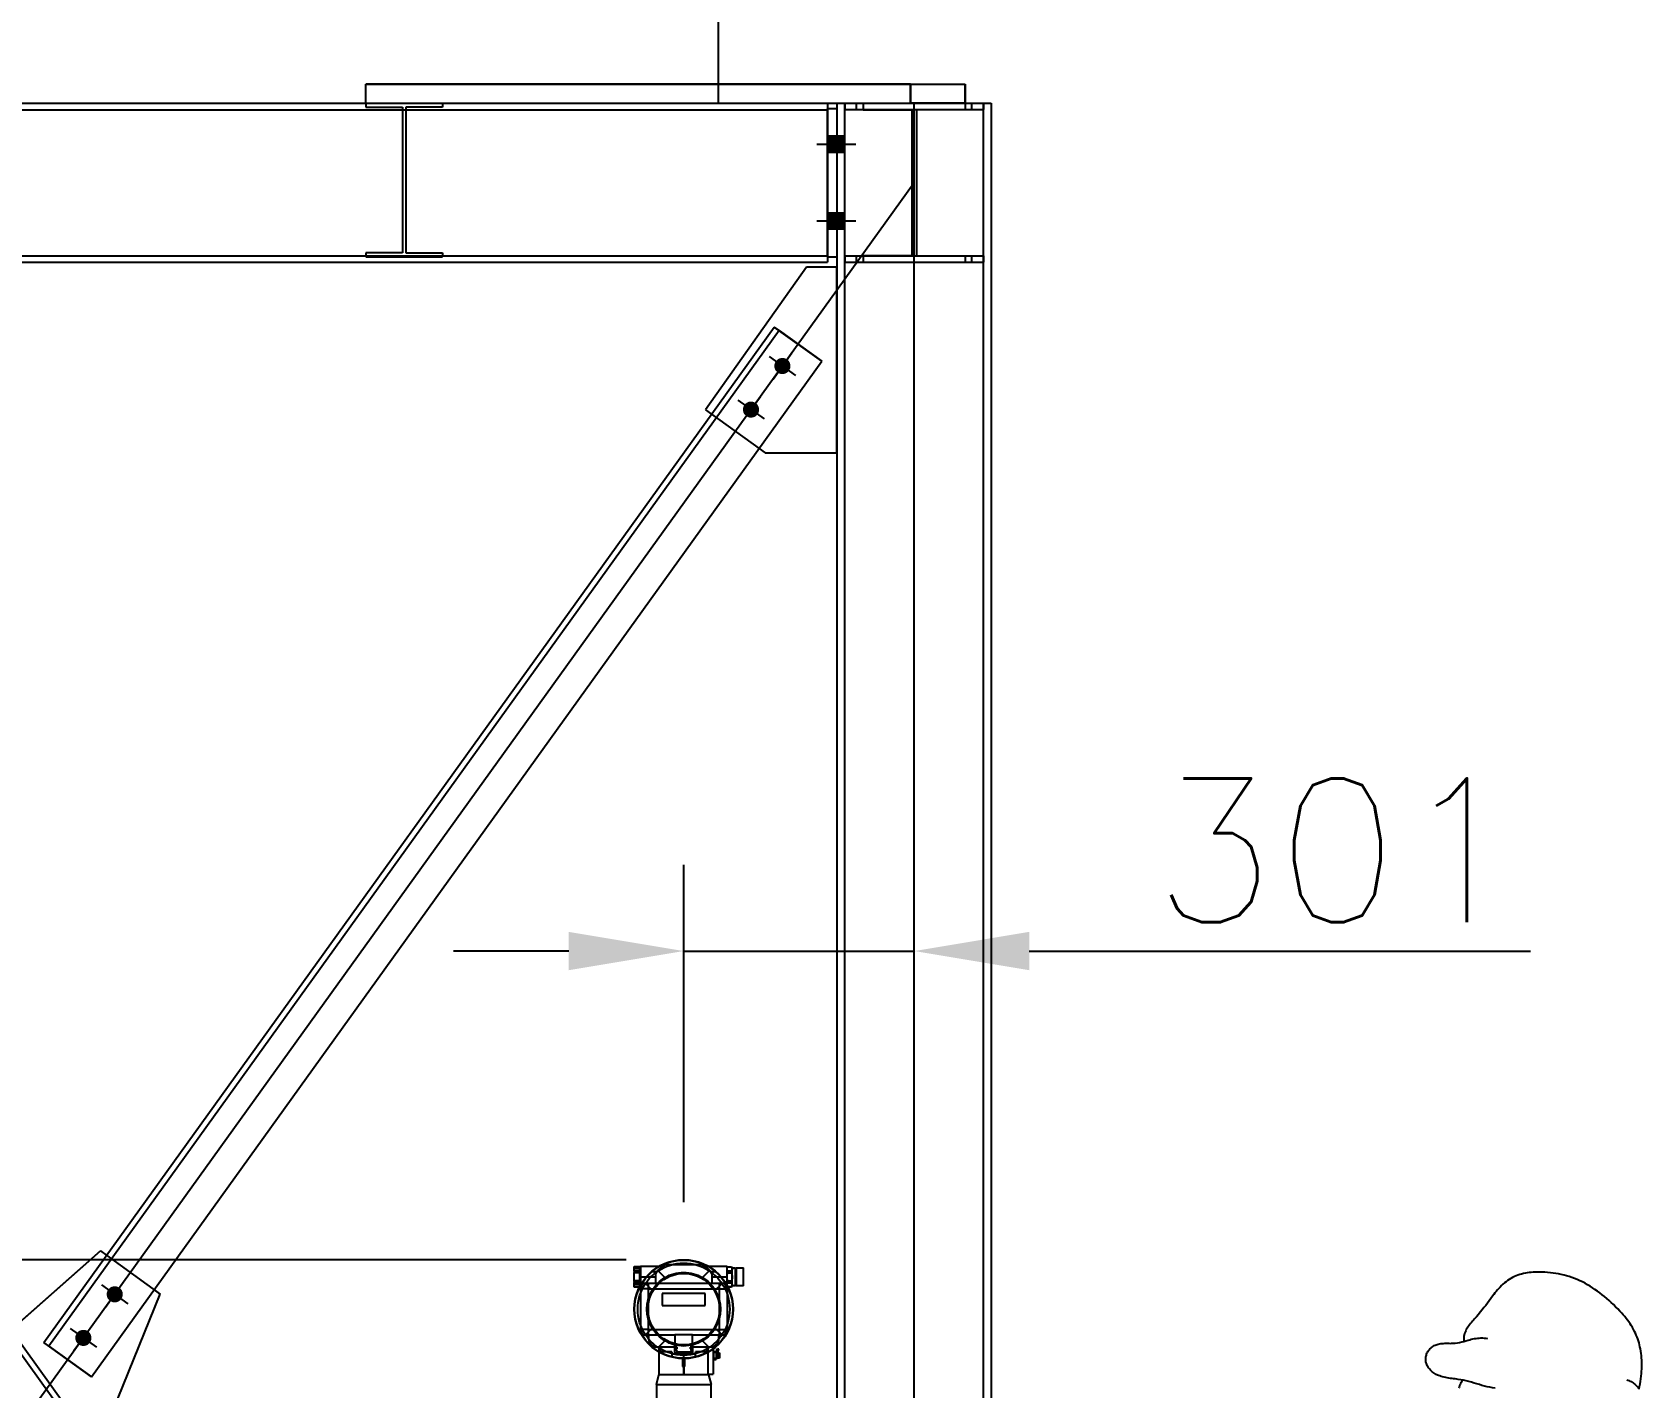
# Model space of a CAD drawing. Header units: metres. Extents: x 0 to 63075, y 0 to 44550.
# Drawn here: x 36301 to 38399, y 17561 to 19328 of the extents above; entities that cross this region are included whole.
import ezdxf

# ---------------------------------------------------------------- set-up
doc = ezdxf.new("R2010")
doc.units = ezdxf.units.M
doc.header["$LTSCALE"] = 75
doc.linetypes.add('HIDDEN2', pattern=[4.7625, 3.175, -1.5875])
doc.layers.add('AM_1', color=7, linetype='Continuous', lineweight=25)
for name, color, linetype in [('SDM', 7, 'Continuous'), ('SL1', 8, 'Continuous'), ('SL4', 4, 'Continuous'), ('ST1', 7, 'HIDDEN2')]:
    doc.layers.add(name, color=color, linetype=linetype)
doc.styles.add('ROMANS', font='ROMANS.SHX')
doc.dimstyles.new('75___1-75', dxfattribs={"dimscale": 75, "dimtxt": 2.5, "dimasz": 2, "dimexe": 1.5, "dimexo": 1, "dimgap": 0.5, "dimtad": 1, "dimdec": 0, "dimzin": 12, "dimtxsty": 'ROMANS', "dimcen": 0, "dimclrd": 256, "dimclre": 256, "dimclrt": 3, "dimazin": 3, "dimtfac": 1, "dimtdec": 0, "dimtmove": 0, "dimatfit": 0, "dimfxl": 1, "dimlwd": -1, "dimlwe": -1, "dimarcsym": 0})

# ---------------------------------------------------------------- blocks, each defined once
blk = doc.blocks.new('A$C916a30d5')
at = {"layer": 'SL1'}
for points in [[(2387, 8391), (2399.5, 8391), (2399.5, 8412), (2387, 8412)], [(2399.5, 8391), (2409.7, 8391), (2409.7, 8412), (2399.5, 8412)], [(2387, 8291), (2399.5, 8291), (2399.5, 8312), (2387, 8312)], [(2399.5, 8291), (2409.7, 8291), (2409.7, 8312), (2399.5, 8312)], [(2337.2, 8107.4), (2337.7, 8108.3), (2338.1, 8109.2), (2338.4, 8110.2), (2338.5, 8111.2), (2338.6, 8112.3), (2338.6, 8113.3), (2338.5, 8114.3), (2338.3, 8115.3), (2338, 8116.3), (2337.6, 8117.3), (2337.1, 8118.2), (2336.5, 8119), (2335.8, 8119.8), (2335.1, 8120.5), (2334.3, 8121.2), (2333.4, 8121.7), (2332.5, 8122.2), (2331.5, 8122.6), (2330.5, 8122.9), (2329.5, 8123), (2328.5, 8123.1), (2327.5, 8123.1), (2326.4, 8123), (2325.4, 8122.8), (2324.5, 8122.5), (2323.5, 8122.1), (2322.6, 8121.6), (2321.8, 8121), (2321, 8120.3), (2320.3, 8119.6), (2319.6, 8118.8), (2319, 8117.9), (2318.6, 8117), (2318.2, 8116), (2317.9, 8115), (2317.7, 8114), (2317.6, 8113), (2317.7, 8112), (2317.8, 8110.9), (2318, 8109.9), (2318.3, 8109), (2318.7, 8108), (2319.2, 8107.1), (2319.8, 8106.3), (2320.5, 8105.5), (2321.2, 8104.8), (2322, 8104.1), (2322.9, 8103.6), (2323.8, 8103.1), (2324.7, 8102.7), (2325.7, 8102.4), (2326.7, 8102.2), (2327.8, 8102.1), (2328.8, 8102.2), (2329.8, 8102.3), (2330.8, 8102.5), (2331.8, 8102.8), (2332.8, 8103.2), (2333.7, 8103.7), (2334.5, 8104.3), (2335.3, 8105), (2336, 8105.7), (2336.7, 8106.5)], [(2296.3, 8050.6), (2296.8, 8051.5), (2297.2, 8052.4), (2297.5, 8053.4), (2297.7, 8054.4), (2297.7, 8055.5), (2297.7, 8056.5), (2297.6, 8057.5), (2297.4, 8058.5), (2297.1, 8059.5), (2296.7, 8060.4), (2296.2, 8061.3), (2295.6, 8062.2), (2294.9, 8063), (2294.2, 8063.7), (2293.4, 8064.3), (2292.5, 8064.9), (2291.6, 8065.4), (2290.6, 8065.8), (2289.7, 8066), (2288.6, 8066.2), (2287.6, 8066.3), (2286.6, 8066.3), (2285.6, 8066.2), (2284.5, 8066), (2283.6, 8065.7), (2282.6, 8065.2), (2281.7, 8064.7), (2280.9, 8064.2), (2280.1, 8063.5), (2279.4, 8062.8), (2278.7, 8062), (2278.2, 8061.1), (2277.7, 8060.2), (2277.3, 8059.2), (2277, 8058.2), (2276.8, 8057.2), (2276.8, 8056.2), (2276.8, 8055.2), (2276.9, 8054.1), (2277.1, 8053.1), (2277.4, 8052.1), (2277.8, 8051.2), (2278.3, 8050.3), (2278.9, 8049.4), (2279.6, 8048.7), (2280.3, 8047.9), (2281.1, 8047.3), (2282, 8046.7), (2282.9, 8046.3), (2283.9, 8045.9), (2284.8, 8045.6), (2285.9, 8045.4), (2286.9, 8045.3), (2287.9, 8045.3), (2288.9, 8045.5), (2289.9, 8045.7), (2290.9, 8046), (2291.9, 8046.4), (2292.8, 8046.9), (2293.6, 8047.5), (2294.4, 8048.1), (2295.1, 8048.9), (2295.8, 8049.7)], [(1448.6, 6908.1), (1448.1, 6907.2), (1447.7, 6906.3), (1447.4, 6905.3), (1447.2, 6904.3), (1447.2, 6903.2), (1447.2, 6902.2), (1447.3, 6901.2), (1447.5, 6900.2), (1447.8, 6899.2), (1448.2, 6898.2), (1448.7, 6897.3), (1449.3, 6896.5), (1450, 6895.7), (1450.7, 6895), (1451.5, 6894.3), (1452.4, 6893.8), (1453.3, 6893.3), (1454.3, 6892.9), (1455.2, 6892.6), (1456.3, 6892.5), (1457.3, 6892.4), (1458.3, 6892.4), (1459.3, 6892.5), (1460.4, 6892.7), (1461.3, 6893), (1462.3, 6893.4), (1463.2, 6893.9), (1464, 6894.5), (1464.8, 6895.2), (1465.5, 6895.9), (1466.2, 6896.7), (1466.7, 6897.6), (1467.2, 6898.5), (1467.6, 6899.5), (1467.9, 6900.5), (1468.1, 6901.5), (1468.1, 6902.5), (1468.1, 6903.5), (1468, 6904.6), (1467.8, 6905.6), (1467.5, 6906.5), (1467.1, 6907.5), (1466.6, 6908.4), (1466, 6909.2), (1465.3, 6910), (1464.6, 6910.7), (1463.8, 6911.4), (1462.9, 6911.9), (1462, 6912.4), (1461, 6912.8), (1460.1, 6913.1), (1459, 6913.3), (1458, 6913.4), (1457, 6913.3), (1456, 6913.2), (1455, 6913), (1454, 6912.7), (1453, 6912.3), (1452.1, 6911.8), (1451.3, 6911.2), (1450.5, 6910.5), (1449.8, 6909.8), (1449.1, 6909)], [(1407.7, 6851.3), (1407.2, 6850.4), (1406.8, 6849.4), (1406.5, 6848.4), (1406.4, 6847.4), (1406.3, 6846.4), (1406.3, 6845.4), (1406.4, 6844.3), (1406.6, 6843.3), (1406.9, 6842.4), (1407.3, 6841.4), (1407.8, 6840.5), (1408.4, 6839.7), (1409.1, 6838.9), (1409.8, 6838.2), (1410.6, 6837.5), (1411.5, 6837), (1412.4, 6836.5), (1413.4, 6836.1), (1414.4, 6835.8), (1415.4, 6835.6), (1416.4, 6835.5), (1417.4, 6835.6), (1418.5, 6835.7), (1419.5, 6835.9), (1420.4, 6836.2), (1421.4, 6836.6), (1422.3, 6837.1), (1423.1, 6837.7), (1423.9, 6838.4), (1424.6, 6839.1), (1425.3, 6839.9), (1425.9, 6840.8), (1426.3, 6841.7), (1426.7, 6842.6), (1427, 6843.6), (1427.2, 6844.6), (1427.3, 6845.7), (1427.2, 6846.7), (1427.1, 6847.7), (1426.9, 6848.7), (1426.6, 6849.7), (1426.2, 6850.7), (1425.7, 6851.6), (1425.1, 6852.4), (1424.4, 6853.2), (1423.7, 6853.9), (1422.9, 6854.6), (1422, 6855.1), (1421.1, 6855.6), (1420.2, 6856), (1419.2, 6856.3), (1418.2, 6856.4), (1417.1, 6856.5), (1416.1, 6856.5), (1415.1, 6856.4), (1414.1, 6856.2), (1413.1, 6855.9), (1412.1, 6855.5), (1411.2, 6855), (1410.4, 6854.4), (1409.6, 6853.7), (1408.9, 6853), (1408.2, 6852.2)]]:
    blk.add_hatch(color=256, dxfattribs=at).paths.add_polyline_path(points, flags=17)
for p, q in [((2244.8, 8455), (2244.8, 9396.4)), ((2495, 8480), (1785, 8480)), ((1785, 8480), (2495, 8480)), ((1785, 8455), (1785, 8480)), ((1785, 8455), (1785, 8480)), ((2495, 8480), (2495, 8455)), ((2495, 8455), (2495, 8480)), ((2495, 8480), (2566.5, 8480)), ((2566.5, 8480), (2566.5, 8455)), ((2566.5, 8455), (2566.5, 8480)), ((1237.2, 8446.6), (1832.9, 8446.6)), ((1285.1, 8455), (1785, 8455)), ((1785, 8455), (2387, 8455)), ((1785, 8455), (2495, 8455)), ((1785, 8455), (1885, 8455)), ((1785, 8455), (1785, 8449.8)), ((1785, 8449.8), (1832.9, 8449.8)), ((1832.9, 8449.8), (1832.9, 8260.2)), ((1832.9, 8446.6), (1837.2, 8446.6)), ((1885, 8449.8), (1837.2, 8449.8)), ((1837.2, 8449.8), (1837.2, 8260.2)), ((1837.2, 8446.6), (2387, 8446.6)), ((1885, 8455), (1885, 8449.8)), ((2387, 8455), (2387, 8448)), ((2387, 8448), (2387, 8255)), ((2387, 8255), (2387, 8448)), ((2399.5, 8448), (2387, 8448)), ((2399.5, 8448), (2399.5, 8455)), ((2399.5, 8255), (2399.5, 8448)), ((2409.7, 8455), (2590.3, 8455)), ((2409.7, 8447), (2409.7, 8455)), ((2409.7, 8455), (2566.5, 8455)), ((2409.7, 8455), (2409.7, 8447)), ((2409.7, 5180), (2409.7, 8455)), ((2409.7, 8447), (2590.3, 8447)), ((2409.7, 8447), (2433.5, 8447)), ((2424.7, 8447), (2424.7, 8455)), ((2424.7, 8447), (2424.7, 8455)), ((2433.5, 8455), (2566.5, 8455)), ((2433.5, 8455), (2433.5, 8446.6)), ((2433.5, 8447), (2566.5, 8447)), ((2433.5, 8446.6), (2497.1, 8446.6)), ((2566.5, 8455), (2495, 8455)), ((2495, 8455), (2566.5, 8455)), ((2497.1, 8446.6), (2497.1, 8256.4)), ((2500, 5155), (2500, 8455)), ((2566.5, 8446.6), (2502.9, 8446.6)), ((2502.9, 8446.6), (2502.9, 8256.4)), ((2566.5, 8455), (2590.3, 8455)), ((2566.5, 8455), (2566.5, 8446.6)), ((2566.5, 8447), (2590.3, 8447)), ((2575.3, 8447), (2575.3, 8455)), ((2575.3, 8447), (2575.3, 8455)), ((2590.3, 8455), (2590.3, 8447)), ((2590.3, 8455), (2590.3, 8447)), ((2590.3, 8455), (2600.5, 8455)), ((2590.3, 5180), (2590.3, 8455)), ((2600.5, 8455), (2600.5, 5180)), ((2423.8, 8401.5), (2373, 8401.5)), ((2423.8, 8401.5), (2373, 8401.5)), ((2399.5, 8412), (2387, 8412)), ((2399.5, 8412), (2387, 8412)), ((2409.7, 8412), (2399.5, 8412)), ((2409.7, 8412), (2399.5, 8412)), ((2399.5, 8391), (2387, 8391)), ((2399.5, 8391), (2387, 8391)), ((2409.7, 8391), (2399.5, 8391)), ((2409.7, 8391), (2399.5, 8391)), ((2500, 8351.5), (1350, 6753.2)), ((2399.5, 8312), (2387, 8312)), ((2399.5, 8312), (2387, 8312)), ((2409.7, 8312), (2399.5, 8312)), ((2409.7, 8312), (2399.5, 8312)), ((2423.8, 8301.5), (2373, 8301.5)), ((2423.8, 8301.5), (2373, 8301.5)), ((2399.5, 8291), (2387, 8291)), ((2399.5, 8291), (2387, 8291)), ((2409.7, 8291), (2399.5, 8291)), ((2409.7, 8291), (2399.5, 8291)), ((1066.5, 8248), (2387, 8248)), ((1285.1, 8256.4), (1785, 8256.4)), ((1832.9, 8260.2), (1785, 8260.2)), ((1785, 8260.2), (1785, 8255)), ((1785, 8256.4), (1885, 8256.4)), ((1785, 8255), (1885, 8255)), ((1837.2, 8260.2), (1885, 8260.2)), ((1885, 8260.2), (1885, 8255)), ((1885, 8256.4), (2387, 8256.4)), ((2387, 8255), (2387, 8248)), ((2387, 8255), (2399.5, 8255)), ((2399.5, 5180), (2399.5, 8255)), ((2409.7, 8256), (2433.5, 8256)), ((2409.7, 8256), (2409.7, 8248)), ((2409.7, 8256), (2590.3, 8256)), ((2409.7, 8248), (2409.7, 8256)), ((2409.7, 8248), (2433.5, 8248)), ((2409.7, 8248), (2590.3, 8248)), ((2424.7, 8248), (2424.7, 8256)), ((2424.7, 8248), (2424.7, 8256)), ((2497.1, 8256.4), (2433.5, 8256.4)), ((2433.5, 8256.4), (2433.5, 8248)), ((2433.5, 8256), (2566.5, 8256)), ((2433.5, 8248), (2566.5, 8248)), ((2433.5, 8248), (2566.5, 8248)), ((2502.9, 8256.4), (2566.5, 8256.4)), ((2566.5, 8256.4), (2566.5, 8248)), ((2566.5, 8256), (2590.3, 8256)), ((2566.5, 8248), (2590.3, 8248)), ((2575.3, 8248), (2575.3, 8256)), ((2575.3, 8248), (2575.3, 8256)), ((2590.3, 8256), (2590.3, 8248)), ((2590.3, 8256), (2590.3, 8248)), ((335.8, 8228), (2379.5, 5387.7)), ((2359.5, 8241.4), (2227.8, 8055.5)), ((2399.2, 8241.4), (2359.5, 8241.4)), ((2399.2, 7999.3), (2399.2, 8241.4)), ((329.4, 8223.4), (2373.1, 5383.1)), ((1365.4, 6839.9), (2317.6, 8163.3)), ((1365.4, 6839.9), (2317.6, 8163.3)), ((2324.1, 8158.7), (1371.8, 6835.2)), ((2324.1, 8158.7), (1371.8, 6835.2)), ((2379.5, 8118.8), (2317.6, 8163.3)), ((2317.6, 8163.3), (2324.1, 8158.7)), ((2324.1, 8158.7), (2379.5, 8118.8)), ((2311.1, 8124.9), (2345.2, 8100.4)), ((2315.9, 8095.6), (2340.4, 8129.7)), ((1427.3, 6795.4), (2379.5, 8118.8)), ((1427.3, 6795.4), (2379.5, 8118.8)), ((2270.2, 8068.1), (2304.3, 8043.6)), ((2275, 8038.8), (2299.5, 8072.9)), ((2227.8, 8055.5), (2235.9, 8049.7)), ((2235.9, 8049.7), (2297.7, 8005.2)), ((2297.7, 8005.2), (2305.8, 7999.3)), ((2305.8, 7999.3), (2399.2, 7999.3)), ((1265.3, 6805.8), (1439.1, 6959.4)), ((1439.1, 6959.4), (1322.7, 6856.5)), ((1439.1, 6959.4), (1447.2, 6953.5)), ((1447.2, 6953.5), (1517.1, 6903.2)), ((1440.6, 6915.1), (1474.7, 6890.6)), ((1469.9, 6919.9), (1445.4, 6885.8)), ((1517.1, 6903.2), (1509, 6909)), ((1434.7, 6700.7), (1517.1, 6903.2)), ((1429, 6863.1), (1404.5, 6829)), ((1399.7, 6858.3), (1433.8, 6833.8)), ((1427.3, 6795.4), (1365.4, 6839.9)), ((1371.8, 6835.2), (1365.4, 6839.9)), ((1371.8, 6835.2), (1427.3, 6795.4))]:
    blk.add_line(p, q, dxfattribs=at)
blk = doc.blocks.new('*D28')
at = {"layer": 'Defpoints', "color": 0, "transparency": 16777216}
for p in [(33880.1, 17728.4), (37150, 17728.4), (37007.8, 17285.4)]:
    blk.add_point(p, dxfattribs=at)
at = {"layer": 'SDM', "transparency": 16777216}
for p, q in [((33880.1, 17878.4), (33880.1, 18585.6)), ((37075, 17728.4), (33767.6, 17728.4)), ((33880.1, 17285.4), (33880.1, 17728.4)), ((36932.8, 17285.4), (33767.6, 17285.4)), ((33880.1, 17135.4), (33880.1, 16985.4))]:
    blk.add_line(p, q, dxfattribs=at)
for points in [[(33855.1, 17878.4), (33905.1, 17878.4), (33880.1, 17728.4)], [(33855.1, 17135.4), (33905.1, 17135.4), (33880.1, 17285.4)]]:
    blk.add_solid(points, dxfattribs=at)
at = {"layer": 'SDM', "color": 3, "transparency": 16777216, "insert": (33748.9, 18307), "char_height": 187.5, "attachment_point": 5, "rotation": 90, "style": 'ROMANS'}
blk.add_mtext('443', dxfattribs=at)
blk = doc.blocks.new('*D29')
at = {"layer": 'Defpoints', "color": 0, "transparency": 16777216}
for p in [(37450.5, 18130.6), (37450.5, 18130.6), (37150, 17728.4)]:
    blk.add_point(p, dxfattribs=at)
at = {"layer": 'SDM', "transparency": 16777216}
for p, q in [((37150, 17803.4), (37150, 18243.1)), ((37450.5, 18205.6), (37450.5, 18243.1)), ((37000, 18130.6), (36850, 18130.6)), ((37150, 18130.6), (37450.5, 18130.6)), ((37600.5, 18130.6), (38254.1, 18130.6))]:
    blk.add_line(p, q, dxfattribs=at)
for points in [[(37000, 18155.6), (37000, 18105.6), (37150, 18130.6)], [(37600.5, 18155.6), (37600.5, 18105.6), (37450.5, 18130.6)]]:
    blk.add_solid(points, dxfattribs=at)
at = {"layer": 'SDM', "color": 3, "transparency": 16777216, "insert": (38002.3, 18261.8), "char_height": 187.5, "attachment_point": 5, "style": 'ROMANS'}
blk.add_mtext('301', dxfattribs=at)
blk = doc.blocks.new('m1900KC2')
at = {"layer": 'SDM'}
for points in [[(51.9, 625.5), (51.2, 629.1), (50.5, 632.7), (49.9, 636.3), (49.4, 640), (49, 643.6), (48.6, 647.2), (48.6, 647.2), (48.4, 650.3), (48.2, 653.4), (48.1, 656.5), (48.1, 659.6), (48.1, 662.7), (48.2, 665.8), (48.4, 668.9), (48.7, 672), (49, 675.1), (49.5, 678.1), (50, 681.2), (50.6, 684), (51.2, 686.8), (51.9, 689.6), (52.8, 692.4), (53.7, 695.1), (54.7, 697.8), (55.7, 700.4), (56.9, 703.1), (58.1, 705.6), (58.1, 705.6), (59.6, 708.4), (61.1, 711), (62.7, 713.6), (64.3, 716.2), (66.1, 718.7), (67.9, 721.2), (69.8, 723.7), (71.7, 726.1), (73.7, 728.4), (75.8, 730.8), (75.8, 730.8), (78.6, 733.8), (81.5, 736.8), (84.4, 739.8), (87.4, 742.7), (90.5, 745.5), (93.5, 748.3), (96.7, 751.1), (99.9, 753.8), (103.1, 756.4), (106.4, 758.9), (109.7, 761.4), (113, 763.8), (116.4, 766), (119.8, 768.2), (123.3, 770.3), (126.8, 772.3), (130.3, 774.1), (133.9, 775.9), (137.6, 777.5), (141.3, 779), (145.1, 780.3), (145.1, 780.3), (148.6, 781.5), (152.3, 782.6), (155.9, 783.5), (159.7, 784.4), (163.4, 785.2), (167.2, 785.8), (171, 786.4), (174.9, 786.9), (178.8, 787.2), (182.7, 787.5), (186.6, 787.7), (190.6, 787.8), (193.3, 787.8), (196.1, 787.7), (198.8, 787.6), (201.5, 787.4), (204.2, 787.1), (206.9, 786.8), (209.6, 786.3), (212.2, 785.8), (214.8, 785.1), (217.4, 784.4), (219.9, 783.5), (222.4, 782.6), (224.8, 781.5), (227.2, 780.3), (227.2, 780.3), (229.6, 779), (231.9, 777.6), (234.2, 776.1), (236.4, 774.5), (238.5, 772.8), (240.6, 771), (242.6, 769.1), (244.5, 767.1), (246.4, 765.1), (248.2, 763.1), (250, 761), (251.7, 758.9), (253.4, 756.7), (255.1, 754.5), (255.1, 754.5), (257.5, 751.3), (259.8, 748.1), (262.2, 744.9), (264.5, 741.7), (267, 738.5), (269.5, 735.4), (272.1, 732.2), (274.7, 729.1), (277.5, 726), (277.5, 726), (278.9, 724.4), (280.3, 722.9), (281.7, 721.3), (283.1, 719.7), (284.4, 718.1), (285.7, 716.5), (287, 714.8), (288.2, 713.2), (289.4, 711.5), (290.5, 709.9), (291.5, 708.2), (292.3, 706.4), (293.1, 704.7), (293.8, 702.9), (293.8, 702.9), (294.1, 702.1), (294.3, 701.3), (294.5, 700.4), (294.7, 699.6), (294.8, 698.7), (295, 697.9), (295, 697), (295.1, 696.1), (295.1, 695.3), (295.1, 694.4), (295.1, 693.5), (295.1, 692.6), (295, 691.7)], [(69, 638.4), (67.5, 637.9), (66, 637.4), (64.5, 636.8), (63, 636), (61.6, 635.2), (60.2, 634.3), (60.2, 634.3), (59, 633.5), (57.9, 632.6), (56.8, 631.7), (55.7, 630.8), (54.8, 629.8), (53.9, 628.7), (53.1, 627.6), (52.4, 626.5)], [(251.6, 626.8), (255.3, 627.4), (258.9, 628.1), (262.5, 628.9), (262.5, 628.9), (266.2, 629.8), (269.8, 630.8), (273.4, 631.8), (277, 632.9), (280.6, 634), (284.3, 635), (287.9, 636), (291.5, 636.9), (295.2, 637.8), (298.9, 638.5), (302.6, 639.1), (304.8, 639.4), (307, 639.7), (309.1, 640), (311.3, 640.3), (313.5, 640.5), (315.7, 640.9), (317.8, 641.2), (320, 641.6), (322.1, 642), (324.3, 642.5), (326.4, 643.1), (328.4, 643.8), (330, 644.4), (331.6, 645.1), (333.1, 645.9), (334.6, 646.7), (336.1, 647.6), (337.5, 648.6), (338.8, 649.6), (340.1, 650.8), (341.3, 652), (341.3, 652), (342.2, 653), (343.1, 654), (343.9, 655.1), (344.6, 656.2), (345.2, 657.3), (345.8, 658.5), (346.4, 659.7), (346.8, 661), (347.2, 662.2), (347.4, 663.5), (347.4, 663.5), (347.6, 664.8), (347.7, 666.2), (347.7, 667.5), (347.7, 668.8), (347.5, 670.1), (347.2, 671.4), (346.9, 672.7), (346.5, 674), (346, 675.2), (345.4, 676.4), (345.4, 676.4), (344.7, 677.7), (343.8, 679), (342.9, 680.2), (341.9, 681.3), (340.9, 682.4), (339.7, 683.4), (338.5, 684.3), (337.3, 685.1), (336, 685.9), (334.7, 686.5), (333.3, 687.1), (331.9, 687.6), (330.5, 688), (328.7, 688.4), (326.9, 688.7), (325, 688.9), (323.2, 689), (321.4, 689.1), (319.5, 689.1), (317.7, 689.1), (315.8, 689.1), (314, 689), (312.2, 689.1), (310.3, 689.1), (308.5, 689.2), (306.7, 689.3), (303.7, 689.7), (300.8, 690.3), (297.8, 690.9), (294.9, 691.7), (292, 692.6), (289, 693.4), (289, 693.4), (286.8, 694), (284.6, 694.6), (282.4, 695.1), (280.2, 695.6), (278, 695.9), (275.7, 696.2), (273.5, 696.4), (271.2, 696.5), (269, 696.5), (266.7, 696.4), (264.4, 696.2), (262.1, 695.9)], [(297.2, 638.1), (297.2, 637.9), (297.3, 637.7), (297.4, 637.5), (297.5, 637.4), (297.5, 637.2), (297.6, 637), (297.7, 636.8), (297.8, 636.6), (297.9, 636.4), (298.6, 634.8), (299.4, 633.2), (300.1, 631.7), (300.9, 630.1), (301.5, 628.5), (301.9, 626.9)]]:
    blk.add_lwpolyline(points, dxfattribs=at)
blk = doc.blocks.new('A$C542b401d')
at = {"layer": 'SL4'}
for p, q in [((124.7, 1777.6), (115, 1777.6)), ((115, 1754), (115, 1777.6)), ((124.7, 1777.6), (124.7, 1754)), ((125.7, 1777), (124.7, 1777)), ((130, 1777.6), (125.7, 1777.6)), ((125.7, 1754), (125.7, 1777.6)), ((130.7, 1779), (130, 1777.8)), ((130, 1776.2), (130, 1777.8)), ((130, 1765.8), (130, 1776.2)), ((130, 1755.4), (130, 1765.8)), ((130.7, 1778.9), (130.7, 1779)), ((135.8, 1779), (130.7, 1779)), ((135.8, 1778.9), (130.7, 1778.9)), ((130.7, 1771.3), (130.7, 1773.4)), ((130.7, 1773.4), (135.8, 1773.4)), ((135.8, 1771.3), (130.7, 1771.3)), ((135.8, 1779), (135.8, 1778.9)), ((136.5, 1777.8), (135.8, 1779)), ((135.8, 1773.4), (135.8, 1771.3)), ((136.5, 1765.8), (136.5, 1779.8)), ((161, 1779.8), (136.5, 1779.8)), ((136.5, 1754.9), (136.5, 1765.8)), ((144, 1765.8), (136.5, 1765.8)), ((159.7, 1773.7), (168.4, 1765)), ((217.6, 1765), (226.3, 1773.7)), ((249.5, 1779.8), (225, 1779.8)), ((249.5, 1765.8), (242, 1765.8)), ((249.5, 1779.8), (249.5, 1765.8)), ((257.5, 1779.2), (249.5, 1779.2)), ((249.5, 1765.8), (249.5, 1754.9)), ((257.5, 1779.2), (250.5, 1779.2)), ((250.5, 1779.2), (250.5, 1773.2)), ((250.5, 1773.2), (257.5, 1773.2)), ((257.5, 1771.8), (250.5, 1771.8)), ((250.5, 1771.8), (250.5, 1759.8)), ((257.5, 1779.2), (257.5, 1779.2)), ((257.5, 1773.2), (257.5, 1779.2)), ((257.5, 1773.2), (257.5, 1771.8)), ((257.5, 1759.8), (257.5, 1771.8)), ((115, 1754), (124.7, 1754)), ((124.7, 1754.6), (125.7, 1754.6)), ((125.7, 1754), (130, 1754)), ((130, 1753.8), (130, 1755.4)), ((130, 1753.8), (130.7, 1752.6)), ((130.7, 1758.2), (130.7, 1760.3)), ((130.7, 1760.3), (135.8, 1760.3)), ((135.8, 1758.2), (130.7, 1758.2)), ((130.7, 1752.7), (135.3, 1752.7)), ((130.7, 1752.6), (130.7, 1752.7)), ((130.7, 1752.6), (135.3, 1752.6)), ((135.8, 1760.3), (135.8, 1758.2)), ((136.4, 1754.4), (136.5, 1755.4)), ((151.8, 1748.4), (143.1, 1757.1)), ((165.1, 1744.3), (220.9, 1744.3)), ((165.1, 1728.5), (165.1, 1744.3)), ((220.9, 1744.3), (220.9, 1728.5)), ((242.9, 1757.1), (234.2, 1748.4)), ((250.5, 1759.8), (257.5, 1759.8)), ((257.5, 1758.4), (250.5, 1758.4)), ((250.5, 1758.4), (250.5, 1753)), ((250.8, 1752.4), (257.5, 1752.4)), ((250.8, 1752.4), (257.5, 1752.4)), ((257.5, 1759.8), (257.5, 1758.4)), ((257.5, 1752.4), (257.5, 1758.4)), ((257.5, 1752.4), (257.5, 1752.4)), ((220.9, 1728.5), (165.1, 1728.5)), ((143.1, 1690.5), (151.8, 1699.2)), ((168.4, 1682.6), (159.7, 1673.9)), ((226.3, 1673.9), (217.6, 1682.6)), ((234.2, 1699.2), (242.9, 1690.5)), ((146.2, 1666.8), (146.2, 1659.8)), ((149, 1666.8), (146.2, 1666.8)), ((146.2, 1659.8), (149, 1659.8)), ((149.2, 1672.5), (147.7, 1672.1)), ((147.7, 1672.1), (149, 1667.3)), ((149, 1667.3), (150.4, 1667.7)), ((149, 1667.3), (149, 1659.3)), ((149, 1667.3), (150.8, 1667.3)), ((149, 1659.3), (150.8, 1659.3)), ((150.4, 1667.7), (149.2, 1672.5)), ((150.5, 1668.3), (154.5, 1668.3)), ((150.5, 1668.3), (150.5, 1667.3)), ((150.5, 1658), (150.5, 1659.3)), ((153.5, 1658), (150.5, 1658)), ((150.8, 1667.3), (150.8, 1659.3)), ((150.8, 1667.3), (154.1, 1667.3)), ((150.8, 1659.3), (154.1, 1659.3)), ((154.5, 1658.3), (153.5, 1658.3)), ((153.5, 1658), (153.5, 1658.3)), ((154.1, 1667.3), (154.1, 1659.3)), ((154.5, 1672.1), (154.5, 1639.3)), ((161.7, 1667.4), (161.7, 1639.3)), ((191.5, 1649.3), (191.5, 1659.3)), ((194.5, 1659.3), (194.5, 1649.3)), ((225, 1638.3), (225, 1667.8)), ((161.7, 1639.3), (154.5, 1639.3)), ((160.5, 1638.3), (157.4, 1625.6)), ((160.5, 1638.3), (225.5, 1638.3)), ((161, 1639.3), (161, 1638.3)), ((194.5, 1649.3), (191.5, 1649.3)), ((193, 1649.3), (193, 1638.3)), ((228.6, 1625.6), (225.5, 1638.3)), ((228.6, 1625.6), (157.4, 1625.6)), ((157.4, 1601.8), (157.4, 1625.6)), ((228.6, 1625.6), (228.6, 1601.8))]:
    blk.add_line(p, q, dxfattribs=at)
for centre, radius, start, end in [((193, 1723.8), 64.5, 90, 270), ((193, 1723.8), 64, 90, 270), ((193, 1723.8), 64.5, 270, 90), ((193, 1723.8), 64, 270, 90), ((193, 1723.8), 60, 123.7553, 146.2447), ((193, 1723.8), 46.6, 90, 270), ((193, 1723.8), 48, 120.892, 149.108), ((193, 1723.8), 60, 90, 123.7553), ((193, 1723.8), 48, 90, 120.892), ((193, 1723.8), 60, 56.2447, 90), ((193, 1723.8), 48, 59.108, 90), ((193, 1723.8), 46.6, 270, 90), ((193, 1723.8), 48, 30.892, 59.108), ((193, 1723.8), 60, 33.7553, 56.2447), ((193, 1723.8), 60, 146.2447, 213.7553), ((193, 1723.8), 48, 149.108, 210.892), ((193, 1723.8), 48, 329.108, 30.892), ((193, 1723.8), 60, 326.2447, 33.7553), ((193, 1723.8), 60, 213.7553, 236.2447), ((193, 1723.8), 48, 210.892, 239.108), ((193, 1723.8), 48, 239.108, 270), ((193, 1723.8), 48, 270, 300.892), ((193, 1723.8), 48, 300.892, 329.108), ((193, 1723.8), 60, 303.7553, 326.2447), ((149, 1667.3), 1.5, 0, 15), ((193, 1723.8), 60, 236.2447, 270), ((193, 1723.8), 60, 270, 303.7553)]:
    blk.add_arc(centre, radius, start, end, dxfattribs=at)
for points, knots in [([(130.7, 1778.9), (130.5, 1778.4), (130.1, 1777.5), (130, 1776.6), (130, 1776.2)], [0, 0, 0, 0, 0.563596, 1, 1, 1, 1]), ([(130, 1776.2), (130, 1775.7), (130.1, 1774.8), (130.5, 1773.8), (130.7, 1773.4)], [0, 0, 0, 0, 0.554654, 1, 1, 1, 1]), ([(130.7, 1771.3), (130.5, 1770.3), (130.1, 1768.5), (130, 1766.6), (130, 1765.8)], [0, 0, 0, 0, 0.563596, 1, 1, 1, 1]), ([(130, 1765.8), (130, 1764.8), (130.1, 1762.9), (130.5, 1761.1), (130.7, 1760.3)], [0, 0, 0, 0, 0.554654, 1, 1, 1, 1]), ([(136.5, 1776.2), (136.5, 1776.7), (136.4, 1777.6), (136, 1778.5), (135.8, 1778.9)], [0, 0, 0, 0, 0.554654, 1, 1, 1, 1]), ([(135.8, 1773.4), (136, 1774), (136.4, 1774.9), (136.5, 1775.8), (136.5, 1776.2)], [0, 0, 0, 0, 0.563596, 1, 1, 1, 1]), ([(136.5, 1765.8), (136.5, 1766.8), (136.4, 1768.7), (136, 1770.5), (135.8, 1771.3)], [0, 0, 0, 0, 0.554654, 1, 1, 1, 1]), ([(135.8, 1760.3), (136, 1761.3), (136.4, 1763.1), (136.5, 1765), (136.5, 1765.8)], [0, 0, 0, 0, 0.563596, 1, 1, 1, 1]), ([(130.7, 1758.2), (130.5, 1757.6), (130.1, 1756.7), (130, 1755.8), (130, 1755.4)], [0, 0, 0, 0, 0.563596, 1, 1, 1, 1]), ([(130, 1755.4), (130, 1754.9), (130.1, 1754), (130.5, 1753.1), (130.7, 1752.7)], [0, 0, 0, 0, 0.554654, 1, 1, 1, 1]), ([(136.5, 1755.4), (136.5, 1755.9), (136.4, 1756.9), (136, 1757.8), (135.8, 1758.2)], [0, 0, 0, 0, 0.554654, 1, 1, 1, 1])]:
    blk.add_open_spline(points, degree=3, knots=knots, dxfattribs=at)
at = {"layer": 'ST1'}
for p, q in [((156, 1765.8), (136.5, 1765.8)), ((158.4, 1773), (151.3, 1773)), ((156, 1765.8), (156, 1769)), ((156, 1757.3), (156, 1765.8)), ((165.7, 1779.8), (161, 1779.8)), ((216.3, 1781.8), (169.7, 1781.8)), ((225, 1779.8), (220.3, 1779.8)), ((234.7, 1773), (227.6, 1773)), ((230, 1769), (230, 1765.8)), ((249.5, 1765.8), (230, 1765.8)), ((230, 1765.8), (230, 1757.3)), ((250.5, 1776.2), (257.5, 1776.2)), ((250.5, 1773.2), (250.5, 1771.8)), ((250.5, 1771), (257.5, 1771)), ((135.3, 1752.7), (135.8, 1752.7)), ((135.3, 1752.6), (135.8, 1752.6)), ((135.8, 1752.6), (136.5, 1753.8)), ((135.8, 1752.7), (135.8, 1752.6)), ((136.5, 1754.9), (136.5, 1697.1)), ((146.5, 1750.5), (136.5, 1750.5)), ((140.2, 1757.3), (156, 1757.3)), ((146.5, 1750.5), (146.5, 1757.3)), ((146.5, 1697.1), (146.5, 1750.5)), ((239.5, 1750.5), (146.5, 1750.5)), ((156, 1757.3), (230, 1757.3)), ((230, 1757.3), (245.8, 1757.3)), ((239.5, 1757.3), (239.5, 1750.5)), ((239.5, 1750.5), (249.5, 1750.5)), ((239.5, 1750.5), (239.5, 1697.1)), ((249.5, 1754.9), (249.5, 1697.1)), ((249.5, 1752.4), (250.8, 1752.4)), ((250.5, 1760.6), (257.5, 1760.6)), ((250.5, 1759.8), (250.5, 1758.4)), ((250.5, 1755.4), (257.5, 1755.4)), ((250.5, 1753), (250.5, 1752.4)), ((250.5, 1752.4), (250.8, 1752.4)), ((146.5, 1697.1), (136.5, 1697.1)), ((147.5, 1690.3), (140.2, 1690.3)), ((146.5, 1690.3), (146.5, 1697.1)), ((239.5, 1697.1), (146.5, 1697.1)), ((147.5, 1690.3), (147.5, 1685.6)), ((181.5, 1690.3), (147.5, 1690.3)), ((181.5, 1674.3), (181.5, 1690.3)), ((181.5, 1690.3), (204.5, 1690.3)), ((204.5, 1690.3), (204.5, 1674.3)), ((238.5, 1690.3), (204.5, 1690.3)), ((245.8, 1690.3), (238.5, 1690.3)), ((238.5, 1685.6), (238.5, 1690.3)), ((239.5, 1697.1), (249.5, 1697.1)), ((239.5, 1697.1), (239.5, 1690.3)), ((149, 1667.3), (150.4, 1667.7)), ((150.5, 1667.3), (150.5, 1659.3)), ((150.8, 1667.3), (150.8, 1659.3)), ((154.5, 1674.6), (154.5, 1672.1)), ((154.8, 1674.3), (163, 1674.3)), ((161.7, 1674.3), (161.7, 1667.4)), ((163, 1674.3), (181.5, 1674.3)), ((163, 1674.3), (163, 1668.3)), ((163, 1668.3), (177.5, 1668.3)), ((177.5, 1661.2), (177.5, 1668.3)), ((181.5, 1674.3), (181.5, 1666.3)), ((181.5, 1674.3), (184.5, 1674.3)), ((181.5, 1666.3), (193, 1666.3)), ((182.7, 1672.3), (182.7, 1671.4)), ((184.5, 1672.3), (182.7, 1672.3)), ((182.7, 1671.4), (184.7, 1667.8)), ((184.5, 1674.3), (184.5, 1672.3)), ((184.7, 1667.8), (201.2, 1667.8)), ((193, 1638.3), (193, 1666.3)), ((193, 1666.3), (204.5, 1666.3)), ((203.3, 1671.4), (201.2, 1667.8)), ((201.5, 1672.3), (201.5, 1674.3)), ((201.5, 1674.3), (204.5, 1674.3)), ((203.3, 1672.3), (201.5, 1672.3)), ((203.3, 1671.4), (203.3, 1672.3)), ((204.5, 1674.3), (223, 1674.3)), ((204.5, 1666.3), (204.5, 1674.3)), ((208.5, 1668.3), (208.5, 1661.2)), ((208.5, 1668.3), (223, 1668.3)), ((223, 1674.3), (231.2, 1674.3)), ((223, 1668.3), (223, 1674.3)), ((225, 1667.8), (225, 1674.3))]:
    blk.add_line(p, q, dxfattribs=at)
for centre, radius, start, end in [((179.4, 1757.7), 26, 111.8748, 143.8454), ((206.6, 1757.7), 26, 36.1546, 68.1252), ((193, 1723.8), 62.5, 147.5882, 154.6889), ((193, 1723.8), 62.5, 25.3111, 32.4118), ((193, 1723.8), 62.5, 205.3111, 212.4118), ((158.5, 1685.6), 11, 180, 227.9404), ((227.5, 1685.6), 11, 312.0596, 0), ((193, 1723.8), 62.5, 327.5882, 334.6889), ((193, 1723.8), 62.5, 227.9404, 232.3728), ((193, 1723.8), 62.5, 307.6272, 312.0596)]:
    blk.add_arc(centre, radius, start, end, dxfattribs=at)
for points, knots in [([(156, 1769), (156.4, 1769.8), (157.2, 1771.3), (158.1, 1772.6), (158.5, 1773.2)], [0, 0, 0, 0, 0.518711, 1, 1, 1, 1]), ([(164.4, 1778.9), (164.4, 1778.9), (164.9, 1779.2), (165.5, 1779.7), (165.7, 1779.8), (165.7, 1779.8)], [0, 0, 0, 0, 0.001198, 0.526796, 1, 1, 1, 1]), ([(220.3, 1779.8), (220.3, 1779.8), (220.4, 1779.7), (221, 1779.3), (221.7, 1778.8), (222.6, 1778.2), (223.2, 1777.7), (223.4, 1777.5)], [0, 0, 0, 0, 0.279899, 0.430347, 0.591441, 0.899119, 1, 1, 1, 1]), ([(227.5, 1773.1), (227.9, 1772.5), (228.8, 1771.3), (229.6, 1769.8), (230, 1769)], [0, 0, 0, 0, 0.469791, 1, 1, 1, 1]), ([(135.8, 1752.7), (136, 1753.2), (136.3, 1753.7), (136.4, 1754.3), (136.4, 1754.4)], [0, 0, 0, 0, 0.88934, 1, 1, 1, 1])]:
    blk.add_open_spline(points, degree=3, knots=knots, dxfattribs=at)

msp = doc.modelspace()

# ---------------------------------------------------------------- block references
at = {"layer": 'AM_1', "extrusion": (0, 0, -1), "xscale": 0.939963359523275, "yscale": 0.939963359523275, "zscale": -0.9399633595209468}
msp.add_blockref('m1900KC2', (-38444.3, 16971.7), dxfattribs=at)
at = {"layer": 'SDM'}
msp.add_blockref('A$C916a30d5', (34950.5, 10780.4), dxfattribs=at)
at = {"layer": 'SDM', "xscale": -1}
msp.add_blockref('A$C542b401d', (37343, 15940.1), dxfattribs=at)

# ---------------------------------------------------------------- dimensions: what is measured, and where the dimension line sits
at = {"layer": 'SDM'}
dim = msp.add_linear_dim(base=(33880.1, 17728.4), p1=(37007.8, 17285.4), p2=(37150, 17728.4), angle=90, dimstyle='75___1-75', dxfattribs=at)
dim.commit()
dim.dimension.update_dxf_attribs({"geometry": '*D28', "text_midpoint": (33748.9, 18307)})
dim = msp.add_linear_dim(base=(37450.5319766, 18130.5556806), p1=(37150.0319766, 17728.4388447), p2=(37450.5319766, 18130.5556806), dimstyle='75___1-75', dxfattribs=at)
dim.commit()
dim.dimension.update_dxf_attribs({"geometry": '*D29', "text_midpoint": (38002.3176909, 18261.8056806)})

doc.saveas('drawing.dxf')
